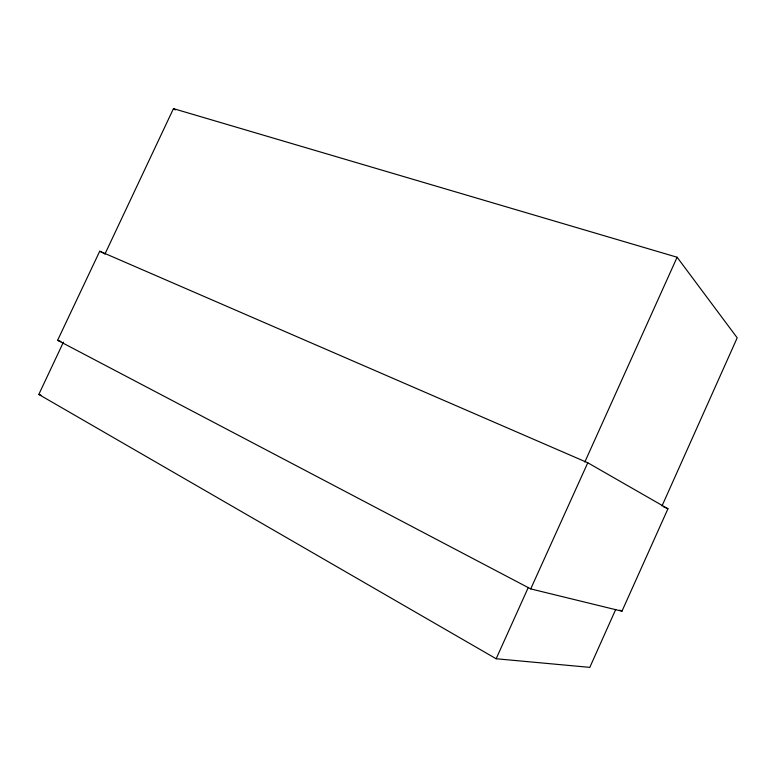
<?xml version="1.0" encoding="UTF-8"?>
<svg xmlns="http://www.w3.org/2000/svg" width="776" height="776" viewBox="0 0 776 776"><rect width="100%" height="100%" fill="white"/><g stroke="black" fill="none" stroke-linecap="round" stroke-linejoin="round"><path stroke-width="1.16" d="M615.727 609.422L589.808 667.37L496.155 658.756L38.8 394.441L63.438 342.138M661.967 506.039L737.2 337.832L677.118 257.244L173.465 108.63L104.973 253.985M621.954 611.207L667.952 508.755L587.781 462.768L99.726 251.23L57.618 340.295L530.716 588.906L621.954 611.207L619.84 610.12M496.155 658.756L528.32 587.393M584.832 462.001L677.118 257.244M530.716 588.906L587.781 462.768M38.8 394.441L40.973 395.13M57.618 340.295L60.965 341.585M663.528 506.815L667.952 508.755M99.726 251.23L105.032 253.878M173.465 108.63L175.318 109.949"/></g></svg>
